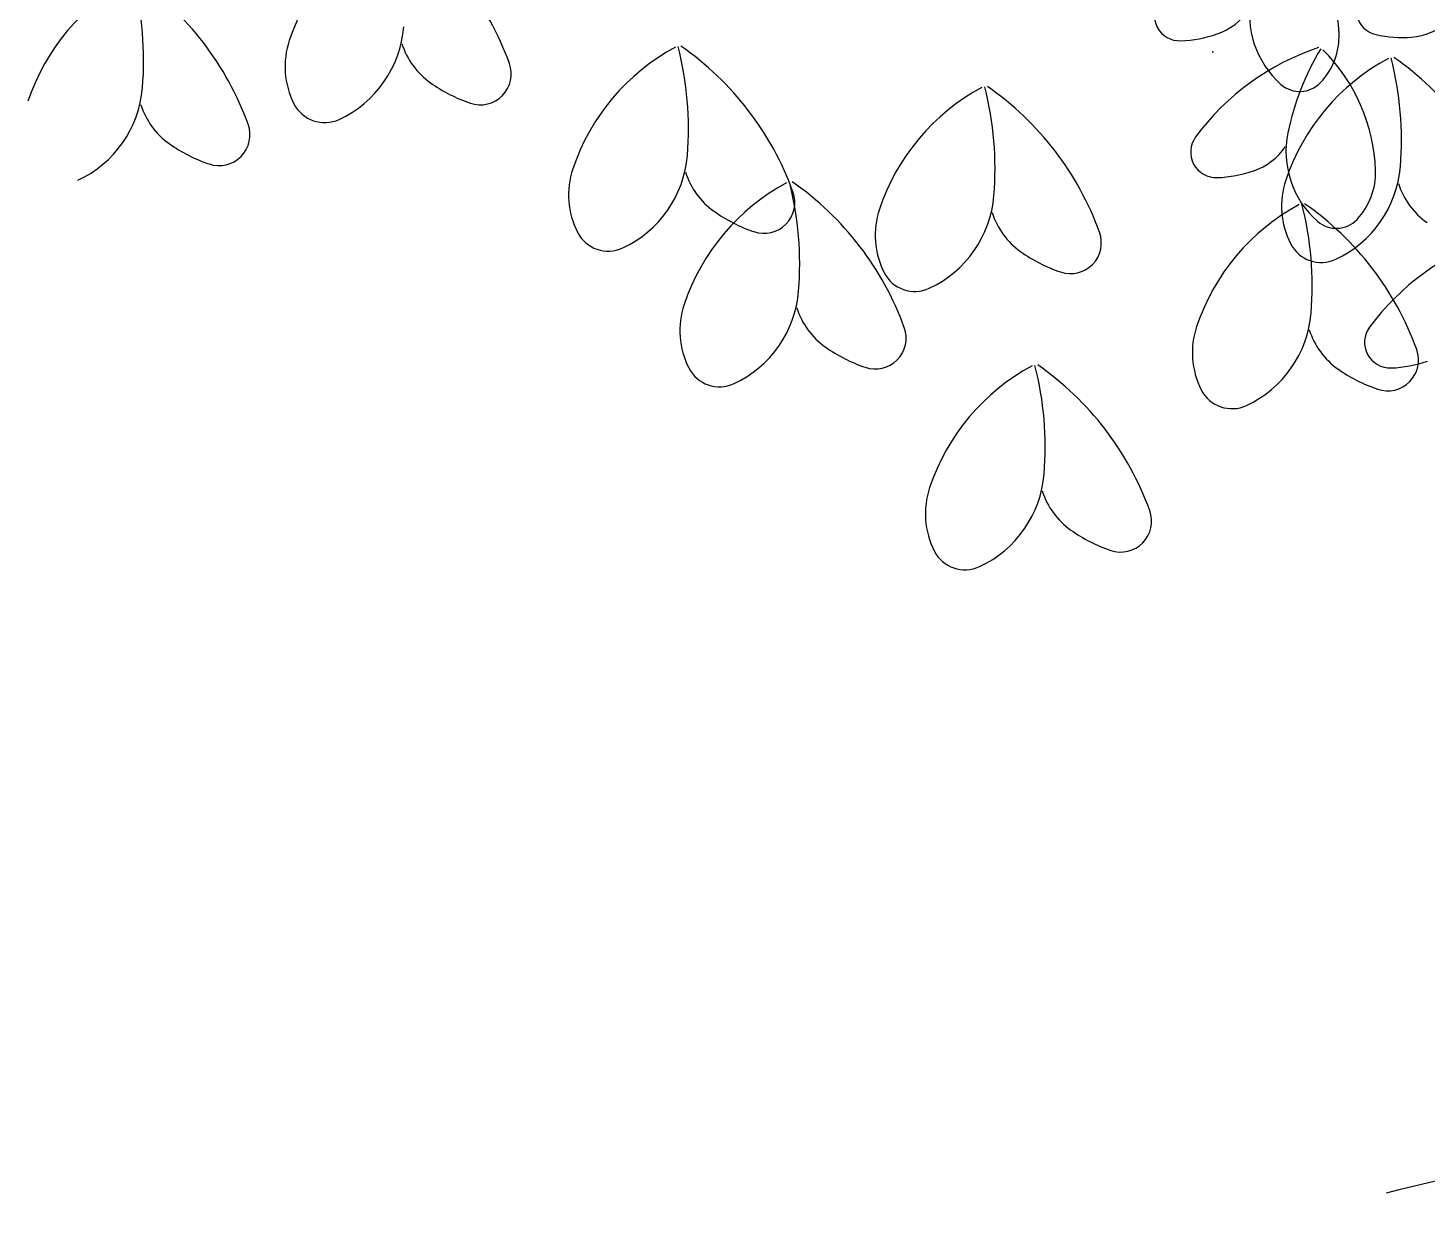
# Model space of a CAD drawing. Header units: millimetres. Extents: x 87938 to 265635, y 330093 to 434310.
# Drawn here: x 129179 to 129719, y 387990 to 388448 of the extents above; entities that cross this region are included whole.
import ezdxf

# ---------------------------------------------------------------- set-up
doc = ezdxf.new("R2010")
doc.units = ezdxf.units.MM

# ---------------------------------------------------------------- blocks, each defined once
blk = doc.blocks.new('A$C375B4AEE')
for centre, radius, start, end in [((1145.38, 6919.71), 69.16, 2.0383, 45.1861), ((888.18, 6892.93), 83.66, 118.3446, 161.4923), ((783.71, 6870.66), 117.21, 19.925, 55.2007), ((787.21, 6869.42), 83.66, 118.3446, 161.4923), ((625.74, 6911.66), 126.82, 355.2805, 14.4133), ((682.74, 6847.16), 117.21, 19.925, 55.2007), ((1215.75, 6929.4), 35.85, 168.2502, 228.6287), ((1230.74, 6931.07), 9.54, 128.9153, 257.8448), ((1152.92, 6929.21), 9.86, 143.6057, 272.5354), ((1159.45, 6945.09), 24.44, 288.9875, 325.8273), ((1240.75, 6944.33), 23.65, 274.2972, 311.1369), ((809.88, 6928.3), 43.37, 294.902, 355.2805), ((1151.57, 6968), 48.67, 272.1003, 288.9875), ((1188.25, 6921.23), 26.27, 316.6229, 2.0383), ((1239, 6967.71), 47.1, 257.41, 274.2972), ((838.98, 6909.4), 31.77, 161.4923, 206.9078), ((880.56, 6927.2), 29.57, 197.7034, 234.5432), ((997.76, 6843.27), 83.66, 118.3446, 161.4923), ((836.28, 6885.51), 126.82, 355.2805, 14.4133), ((893.29, 6821), 117.21, 19.925, 55.2007), ((1237.07, 6824.7), 96.9, 108.33, 143.6057), ((1297.38, 6862.48), 104.84, 149.1174, 168.2502), ((1159.47, 6866.83), 69.16, 2.0383, 45.1861), ((882.7, 6906.54), 11.93, 250.9954, 19.9249), ((1273.26, 6838.91), 83.66, 118.3446, 161.4923), ((1111.78, 6881.15), 126.82, 355.2805, 14.4133), ((1168.79, 6816.64), 117.21, 19.925, 55.2007), ((708.91, 6904.8), 43.37, 294.902, 355.2805), ((897.56, 6951.07), 58.87, 234.5431, 251.4304), ((1116.21, 6827.71), 83.66, 118.3446, 161.4923), ((954.74, 6869.94), 126.82, 355.2805, 14.4133), ((1011.74, 6805.44), 117.21, 19.925, 55.2007), ((1199.33, 6910.76), 11.01, 228.6289, 316.6231), ((779.59, 6903.7), 29.57, 197.7034, 234.5432), ((822.53, 6901.05), 13.32, 206.9077, 294.902), ((781.73, 6883.04), 11.93, 250.9953, 19.9249), ((1167.01, 6876.34), 9.86, 143.6057, 272.5354), ((1229.84, 6876.52), 35.85, 168.2502, 228.6287), ((796.59, 6927.57), 58.87, 234.5431, 251.4304), ((1173.55, 6892.22), 24.44, 288.9875, 325.8273), ((919.45, 6878.65), 43.37, 294.902, 355.2805), ((948.55, 6859.74), 31.77, 161.4923, 206.9078), ((990.14, 6877.54), 29.57, 197.7034, 234.5432), ((1165.66, 6915.12), 48.67, 272.1003, 288.9875), ((1194.95, 6874.28), 43.37, 294.902, 355.2805), ((1202.34, 6868.36), 26.27, 316.6229, 2.0383), ((1040.75, 6790.87), 83.66, 118.3446, 161.4923), ((992.27, 6856.88), 11.93, 250.9954, 19.9249), ((879.27, 6833.11), 126.82, 355.2805, 14.4133), ((936.28, 6768.6), 117.21, 19.925, 55.2007), ((1224.05, 6855.38), 31.77, 161.4923, 206.9078), ((1265.63, 6873.18), 29.57, 197.7034, 234.5431), ((1037.9, 6863.08), 43.37, 294.902, 355.2805), ((1238.78, 6782.41), 83.66, 118.3446, 161.4923), ((1077.3, 6824.65), 126.82, 355.2805, 14.4133), ((1134.3, 6760.14), 117.21, 19.925, 55.2007), ((1007.13, 6901.41), 58.87, 234.5431, 251.4304), ((1067.01, 6844.18), 31.77, 161.4923, 206.9078), ((1108.59, 6861.98), 29.57, 197.7034, 234.5432), ((1213.43, 6857.89), 11.01, 228.6289, 316.6231), ((932.1, 6851.39), 13.32, 206.9077, 294.902), ((1110.72, 6841.32), 11.93, 250.9954, 19.9249), ((1207.6, 6847.03), 13.32, 206.9076, 294.9022), ((1304.27, 6751.16), 96.9, 108.33, 143.6057), ((1125.59, 6885.85), 58.87, 234.5431, 251.4304), ((1050.55, 6835.83), 13.32, 206.9077, 294.902), ((962.44, 6826.24), 43.37, 294.902, 355.2805), ((991.54, 6807.34), 31.77, 161.4923, 206.9078), ((1033.13, 6825.14), 29.57, 197.7034, 234.5432), ((1160.47, 6817.78), 43.37, 294.902, 355.2805), ((1035.26, 6804.48), 11.93, 250.9954, 19.9249), ((1189.57, 6798.88), 31.77, 161.4923, 206.9078), ((1231.15, 6816.68), 29.57, 197.7034, 234.5431), ((1234.2, 6802.81), 9.86, 143.6057, 272.5354), ((1050.13, 6849.01), 58.87, 234.5431, 251.4304), ((1233.29, 6796.02), 11.93, 250.9954, 19.925), ((1232.86, 6841.59), 48.67, 272.1003, 288.9875), ((975.09, 6798.99), 13.32, 206.9077, 294.902), ((1135.61, 6720.15), 83.66, 118.3446, 161.4924), ((974.14, 6762.39), 126.82, 355.2805, 14.4133), ((1031.14, 6697.88), 117.21, 19.925, 55.2007), ((1248.15, 6840.55), 58.87, 234.5431, 251.4304), ((1173.12, 6790.53), 13.32, 206.9076, 294.9022), ((1057.3, 6755.52), 43.37, 294.902, 355.2805), ((1086.41, 6736.62), 31.77, 161.4924, 206.9078), ((1127.99, 6754.42), 29.57, 197.7034, 234.5431), ((1130.13, 6733.76), 11.93, 250.9954, 19.9249), ((1144.99, 6778.29), 58.87, 234.5431, 251.4303), ((1069.95, 6728.27), 13.32, 206.9079, 294.9019)]:
    blk.add_arc(centre, radius, start, end)
blk.add_spline([(1232.81, 6474.33), (1582.2, 6519.85), (1916.39, 6489.5), (2083.49, 6580.54), (2250.59, 6792.97), (2706.32, 7020.57), (3025.32, 6944.7), (3420.28, 7005.4), (3830.43, 7172.3), (4012.72, 7460.6), (4453.26, 7490.95), (4559.59, 7506.12), (4878.6, 7642.68), (5106.46, 7991.67), (5136.84, 8128.23), (5152.03, 8416.52)], degree=3)
blk.add_point((1165.66, 6915.12))

msp = doc.modelspace()

# ---------------------------------------------------------------- block references
msp.add_blockref('A$C375B4AEE', (128470.99, 381523.37))

doc.saveas('drawing.dxf')
